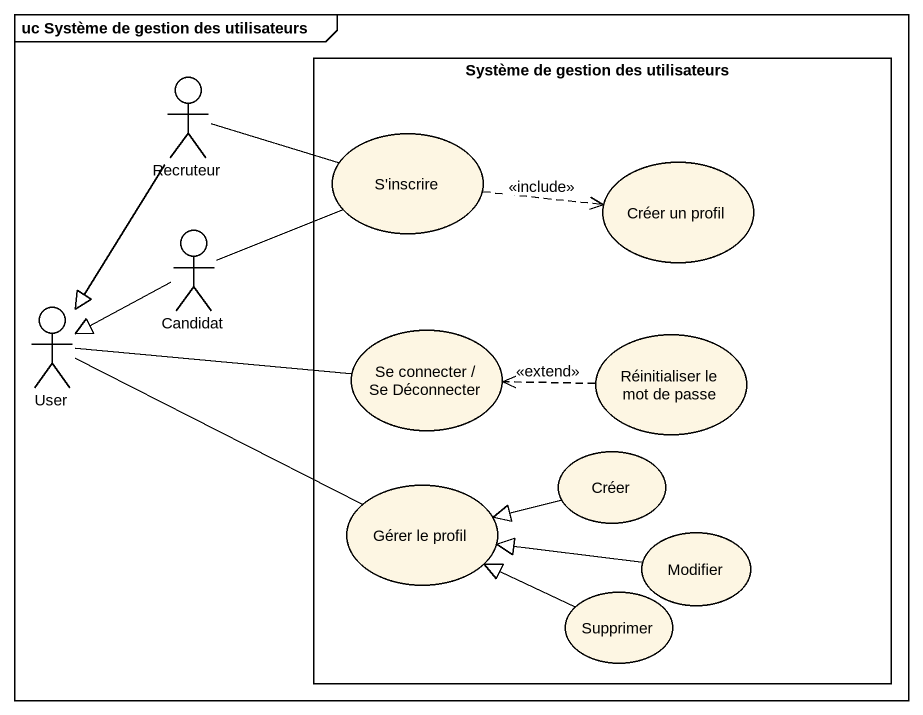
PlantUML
@startuml
mainframe uc Système de gestion des utilisateurs
actor Recruteur
rectangle "Système de gestion des utilisateurs" as Système_de_gestion_des {
  usecase "S'inscrire" as S_inscrire
  usecase "Créer un profil" as Créer_un_profil
  usecase "Se connecter / Se Déconnecter" as Se_connecter_Se_Déconnecter
  usecase "Réinitialiser le mot de passe" as Réinitialiser_le_mot_de
  usecase "Gérer le profil" as Gérer_le_profil
  usecase Créer
  usecase Modifier
  usecase Supprimer
}
actor Candidat
actor User
Recruteur -right- S_inscrire
Recruteur --|> User
S_inscrire .right.> Créer_un_profil : <<include>>
Candidat -right- S_inscrire
Candidat -left-|> User
User -right- Se_connecter_Se_Déconnecter
User -right- Gérer_le_profil
Réinitialiser_le_mot_de .left.> Se_connecter_Se_Déconnecter : <<extend>>
Créer -left-|> Gérer_le_profil
Modifier -left-|> Gérer_le_profil
Supprimer -left-|> Gérer_le_profil
@enduml
